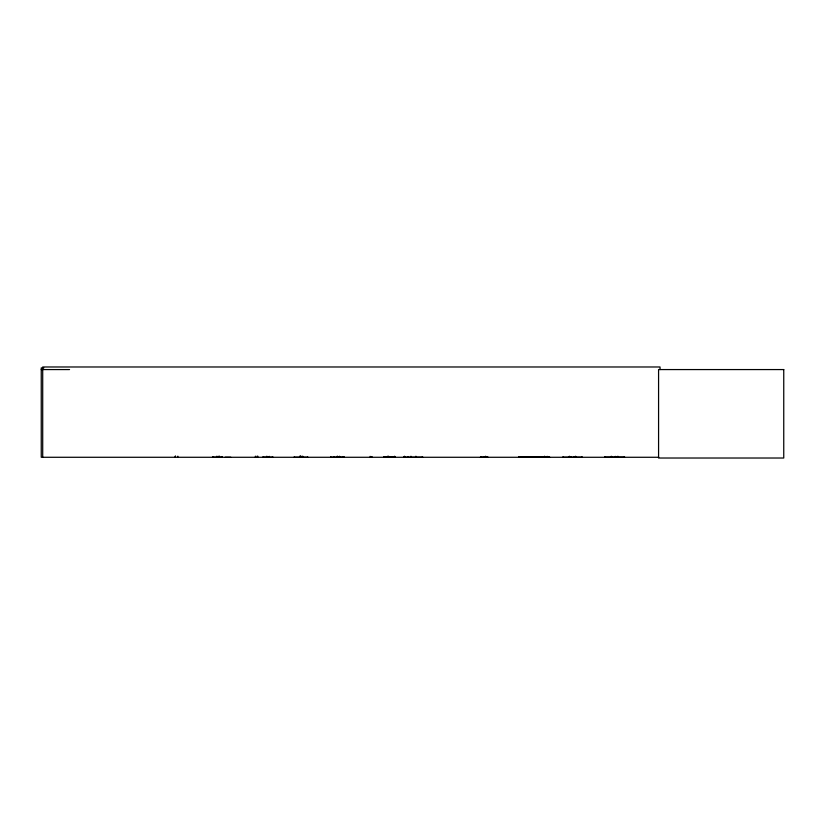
<?xml version="1.0" encoding="UTF-8"?>
<svg xmlns="http://www.w3.org/2000/svg" width="825" height="825" viewBox="0 0 825 825"><rect width="100%" height="100%" fill="white"/><g stroke="black" fill="none" stroke-linecap="round" stroke-linejoin="round"><path stroke-width="1.24" d="M404.374 457.163L404.24 456.607M415.738 457.184L415.718 456.359M562.815 457.277L582.192 457.205M563.176 457.163L563.248 456.545M480.418 457.277L487.544 456.607M394.938 457.184L395.02 456.607M299.908 457.277L299.857 456.173M545.552 457.163L545.583 456.607M415.965 457.184L416.017 456.607M212.51 457.184L222.172 457.184M333.651 457.184L333.713 456.607L333.785 457.277M480.903 457.184L480.975 456.607M267.176 457.184L266.991 456.359M43.828 367.909L41.25 367.909L41.25 457.277L658.742 457.277M41.25 369.569L69.547 369.569M518.884 456.699L544.809 456.699M518.853 456.937L544.84 456.937M263.216 457.277L263.216 456.545L263.288 457.091L273.065 457.246M343.901 457.091L330.639 457.246L330.639 456.545M372.426 457.246L371.869 457.184M384.079 456.607L395.02 457.091M422.792 457.205L404.075 457.246L404.147 456.545M518.873 457.225L549.78 457.246M604.735 457.091L624.484 457.091M267.939 457.277L267.671 456.607M300.692 457.277L300.754 456.359M338.662 457.277L338.797 456.545M617.389 457.184L617.626 456.359M339.601 457.205L339.653 456.359M393.463 457.184L393.401 456.607M571.148 457.184L571.086 456.607L571.034 457.277M411.149 457.184L411.159 456.359M660.031 369.569L660.031 366.981L42.704 366.981L42.704 457.277M624.484 456.545L624.484 457.277M618.08 456.359L618.08 457.277M617.997 456.545L617.997 457.277M616.801 456.545L616.801 457.277M616.718 456.545L616.718 457.277M615.285 456.359L615.285 457.277M611.593 456.359L611.593 457.277M611.129 456.359L611.222 457.277M604.735 456.545L604.735 457.277M581.769 456.545L581.769 457.277M575.726 456.359L575.726 457.277M575.355 456.359L575.355 457.277M573.983 456.545L573.983 457.277M569.663 456.359L569.663 457.277M569.291 456.359L569.291 457.277M549.141 456.545L549.141 457.277M547.192 456.359L547.192 457.277M545.758 456.545L545.676 457.277M544.696 456.359L544.696 457.277M544.469 456.359L544.469 457.277M542.582 456.545L542.582 457.277M487.616 456.545L487.616 457.277M485.739 456.359L485.739 457.277M485.512 456.359L485.512 457.277M481.058 456.545L481.058 457.277M422.452 456.545L422.452 457.277M416.13 456.359L416.058 457.277M410.757 456.359L410.819 457.277M407.849 456.545L407.849 457.277M404.652 456.359L404.652 457.277M404.518 456.359L404.436 457.277M395.113 456.545L395.113 457.277M394.742 456.359L394.742 457.277M394.618 456.359L394.618 457.277M393.339 456.545L393.339 457.277M391.411 456.545L391.411 457.277M388.627 456.173L388.627 457.277M387.791 456.359L387.791 457.277M387.461 456.359L387.461 457.277M384.017 456.545L384.017 457.277M371.683 456.545L371.601 457.277M370.167 456.359L370.167 457.277M343.901 456.545L343.901 457.277M343.107 456.545L343.107 457.277M339.333 456.359L339.333 457.277M338.889 456.545L338.889 457.277M337.497 456.359L337.497 457.277M337.363 456.359L337.373 457.277M337.043 456.359L337.043 457.277M307.601 456.545L307.612 457.277L294.329 457.246L294.339 456.545M302.754 456.173L302.754 457.277M302.074 456.359L302.084 457.277M301.207 456.359L301.197 457.277M300.568 456.545L300.651 457.277M300.517 456.173L300.517 457.277M300.176 456.173L300.176 457.277M272.539 456.545L272.539 457.277M269.28 456.359L269.28 457.277M267.847 456.545L267.764 457.277M266.671 456.359L266.671 457.277M257.802 456.173L257.802 457.277M257.132 456.173L257.132 457.277M255.389 456.173L255.389 457.277M230.804 457.277L225.204 457.277M222.307 456.545L222.307 457.277M219.491 456.173L219.491 457.277M218.862 456.359L218.862 457.277M218.532 456.359L218.532 457.277M216.903 456.173L216.903 457.277M212.984 456.545L212.984 457.277M177.839 456.173L177.839 457.277M175.436 456.173L175.436 457.277M175.261 456.173L175.261 457.277M783.75 369.569L658.577 369.569L658.577 458.019L783.75 458.019L783.75 369.569"/></g></svg>
